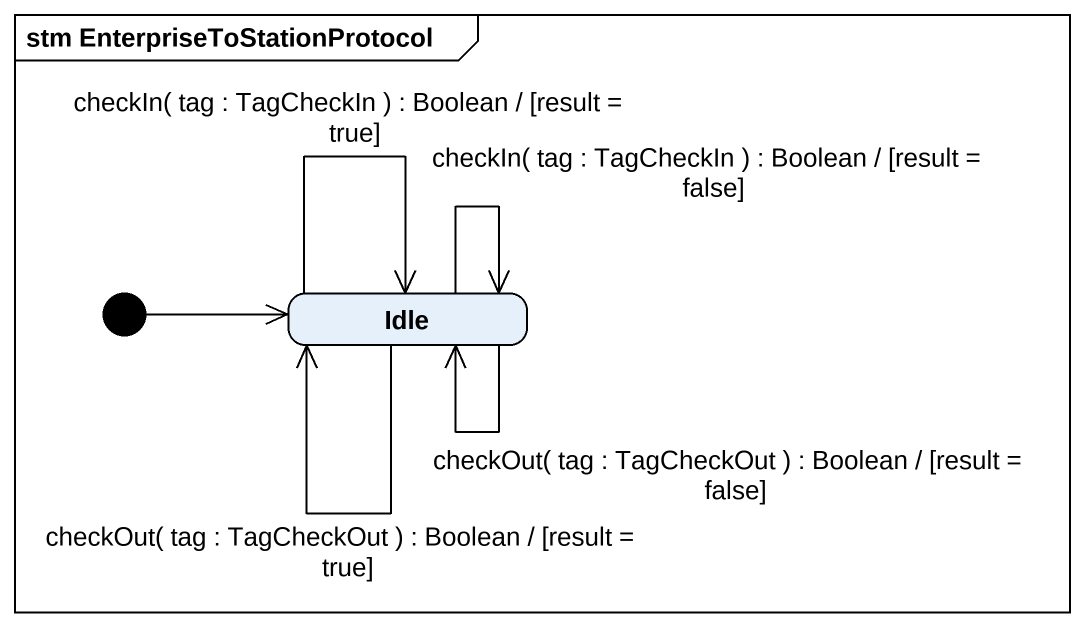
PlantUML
@startuml
mainframe stm EnterpriseToStationProtocol
hide empty description
state Idle
[*] -right-> Idle
Idle --> Idle : checkIn( tag : TagCheckIn ) : Boolean / [result = true]
Idle --> Idle : checkIn( tag : TagCheckIn ) : Boolean / [result = false]
Idle --> Idle : checkOut( tag : TagCheckOut ) : Boolean / [result = false]
Idle --> Idle : checkOut( tag : TagCheckOut ) : Boolean / [result = true]
@enduml
